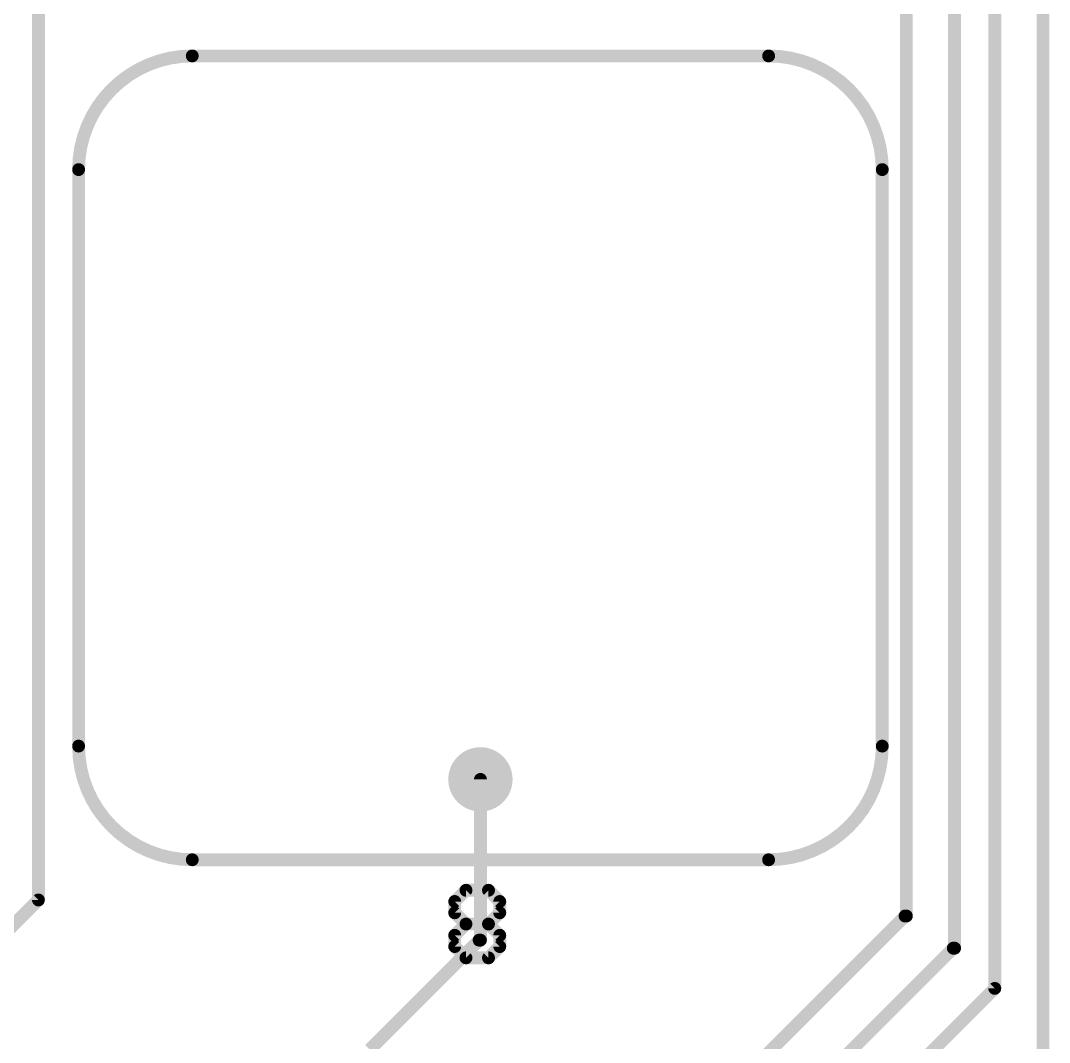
# Model space of a CAD drawing. Extents: x 0 to 48, y -23 to 79.
# Drawn here: x 32.1 to 48.36, y 11.08 to 27.23 of the extents above; entities that cross this region are included whole.
import ezdxf

# ---------------------------------------------------------------- set-up
doc = ezdxf.new("R2010")
doc.units = 0
for name, color, linetype in [('1', 12, 'CONTINUOUS'), ('16', 132, 'CONTINUOUS'), ('18', 110, 'CONTINUOUS'), ('20', 53, 'CONTINUOUS'), ('21', 41, 'CONTINUOUS')]:
    doc.layers.add(name, color=color, linetype=linetype)

# ---------------------------------------------------------------- blocks, each defined once
blk = doc.blocks.new('ROUNDV')
at = {"const_width": 0.5}
blk.add_lwpolyline([(0, -0.25, 1), (0, 0.25, 1), (0, -0.25)], format="xyb", dxfattribs=at)

msp = doc.modelspace()

# ---------------------------------------------------------------- linework, layer by layer
at = {"layer": '1'}
for points, const_width in [([(34.816, 26.67, 0.4142), (33.02, 24.874)], 0.2032), ([(34.816, 26.7208, 1), (34.816, 26.6192)], 0.1016), ([(34.816, 26.6192, 1), (34.816, 26.7208)], 0.1016), ([(45.72, 24.874, 0.4142), (43.924, 26.67)], 0.2032), ([(43.924, 26.7208, 1), (43.924, 26.6192)], 0.1016), ([(43.924, 26.6192, 1), (43.924, 26.7208)], 0.1016), ([(33.0708, 24.874, 1), (32.9692, 24.874)], 0.1016), ([(32.9692, 24.874, 1), (33.0708, 24.874)], 0.1016), ([(45.7708, 24.874, 1), (45.6692, 24.874)], 0.1016), ([(45.6692, 24.874, 1), (45.7708, 24.874)], 0.1016), ([(33.02, 15.766, 0.4142), (34.816, 13.97)], 0.2032), ([(33.0708, 15.766, 1), (32.9692, 15.766)], 0.1016), ([(32.9692, 15.766, 1), (33.0708, 15.766)], 0.1016), ([(43.924, 13.97, 0.4142), (45.72, 15.766)], 0.2032), ([(45.7708, 15.766, 1), (45.6692, 15.766)], 0.1016), ([(45.6692, 15.766, 1), (45.7708, 15.766)], 0.1016), ([(34.816, 14.0208, 1), (34.816, 13.9192)], 0.1016), ([(34.816, 13.9192, 1), (34.816, 14.0208)], 0.1016), ([(43.924, 14.0208, 1), (43.924, 13.9192)], 0.1016), ([(43.924, 13.9192, 1), (43.924, 14.0208)], 0.1016)]:
    msp.add_lwpolyline(points, format="xyb", dxfattribs=dict(at, const_width=const_width))
at = {"layer": '1', "const_width": 0.2032}
for points in [[(43.924, 26.67), (34.816, 26.67)], [(33.02, 24.874), (33.02, 15.766)], [(45.72, 15.766), (45.72, 24.874)], [(34.816, 13.97), (43.924, 13.97)]]:
    msp.add_lwpolyline(points, dxfattribs=at)
at = {"layer": '16', "const_width": 0.2032}
for points in [[(32.385, 13.335), (32.385, 57.785)], [(47.498, 11.938), (47.498, 57.912)], [(46.863, 12.573), (46.863, 43.307)], [(46.101, 13.081), (46.101, 28.829)], [(39.37, 12.7), (39.37, 15.24)], [(31.242, 12.192), (32.385, 13.335)], [(46.0807, 13.081), (43.5698, 10.5702)], [(46.101, 13.081), (46.0807, 13.081)], [(39.3497, 12.7), (37.6198, 10.9702)], [(39.37, 12.7), (39.3497, 12.7)], [(46.8427, 12.573), (44.4398, 10.1702)], [(46.863, 12.573), (46.8427, 12.573)], [(47.498, 11.938), (45.3302, 9.7702)]]:
    msp.add_lwpolyline(points, dxfattribs=at)
at = {"layer": '16', "const_width": 0.1016}
for points in [[(39.4208, 15.24, 1), (39.3192, 15.24)], [(32.3342, 13.335, 1), (32.4358, 13.335)], [(32.4209, 13.2991, 1), (32.3491, 13.3709)], [(46.0807, 13.1318, 1), (46.0807, 13.0302)], [(46.1166, 13.0451, 1), (46.0448, 13.1169)], [(46.101, 13.0302, 1), (46.101, 13.1318)], [(46.0502, 13.081, 1), (46.1518, 13.081)], [(39.3497, 12.7508, 1), (39.3497, 12.6492)], [(39.3856, 12.6641, 1), (39.3138, 12.7359)], [(39.3192, 12.7, 1), (39.4208, 12.7)], [(39.37, 12.6492, 1), (39.37, 12.7508)], [(46.8427, 12.6238, 1), (46.8427, 12.5222)], [(46.8786, 12.5371, 1), (46.8068, 12.6089)], [(46.8122, 12.573, 1), (46.9138, 12.573)], [(46.863, 12.5222, 1), (46.863, 12.6238)], [(47.5339, 11.9021, 1), (47.4621, 11.9739)], [(47.4472, 11.938, 1), (47.5488, 11.938)]]:
    msp.add_lwpolyline(points, format="xyb", dxfattribs=at)
at = {"layer": '20', "const_width": 0.2032}
msp.add_lwpolyline([(48.26, 78.74), (48.26, 0)], dxfattribs=at)
at = {"layer": '21', "const_width": 0.2032}
for points in [[(38.9636, 13.3104), (39.1416, 13.4883)], [(39.1416, 13.4883), (39.4975, 13.4883)], [(39.4975, 13.4883), (39.6754, 13.3104)], [(38.9636, 13.1324), (38.9636, 13.3104)], [(39.6754, 13.3104), (39.6754, 13.1324)], [(39.1416, 12.9545), (38.9636, 13.1324)], [(39.6754, 13.1324), (39.4975, 12.9545)], [(38.9636, 12.7765), (39.1416, 12.9545)], [(39.1416, 12.9545), (39.4975, 12.9545)], [(39.4975, 12.9545), (39.6754, 12.7765)], [(38.9636, 12.5986), (38.9636, 12.7765)], [(39.6754, 12.7765), (39.6754, 12.5986)], [(39.1416, 12.4206), (38.9636, 12.5986)], [(39.6754, 12.5986), (39.4975, 12.4206)], [(39.4975, 12.4206), (39.1416, 12.4206)]]:
    msp.add_lwpolyline(points, dxfattribs=at)
at = {"layer": '21', "const_width": 0.1016}
for points in [[(39.1416, 13.5391, 1), (39.1416, 13.4375)], [(39.1775, 13.4524, 1), (39.1056, 13.5242)], [(39.5334, 13.5242, 1), (39.4615, 13.4524)], [(39.4975, 13.4375, 1), (39.4975, 13.5391)], [(39.0144, 13.3104, 1), (38.9128, 13.3104)], [(38.9277, 13.3463, 1), (38.9995, 13.2744)], [(39.7262, 13.3104, 1), (39.6246, 13.3104)], [(39.6395, 13.2744, 1), (39.7113, 13.3463)], [(38.9995, 13.1683, 1), (38.9277, 13.0965)], [(38.9128, 13.1324, 1), (39.0144, 13.1324)], [(39.6246, 13.1324, 1), (39.7262, 13.1324)], [(39.7113, 13.0965, 1), (39.6395, 13.1683)], [(39.1416, 13.0053, 1), (39.1416, 12.9037)], [(39.1775, 12.9185, 1), (39.1056, 12.9904)], [(39.1056, 12.9185, 1), (39.1775, 12.9904)], [(39.5334, 12.9904, 1), (39.4615, 12.9185)], [(39.4615, 12.9904, 1), (39.5334, 12.9185)], [(39.4975, 12.9037, 1), (39.4975, 13.0053)], [(39.0144, 12.7765, 1), (38.9128, 12.7765)], [(38.9277, 12.8124, 1), (38.9995, 12.7406)], [(39.7262, 12.7765, 1), (39.6246, 12.7765)], [(39.6395, 12.7406, 1), (39.7113, 12.8124)], [(38.9995, 12.6345, 1), (38.9277, 12.5626)], [(39.7113, 12.5626, 1), (39.6395, 12.6345)], [(38.9128, 12.5986, 1), (39.0144, 12.5986)], [(39.1416, 12.4714, 1), (39.1416, 12.3698)], [(39.4975, 12.3698, 1), (39.4975, 12.4714)], [(39.6246, 12.5986, 1), (39.7262, 12.5986)], [(39.1056, 12.3847, 1), (39.1775, 12.4565)], [(39.4615, 12.4565, 1), (39.5334, 12.3847)]]:
    msp.add_lwpolyline(points, format="xyb", dxfattribs=at)

# ---------------------------------------------------------------- block references
at = {"layer": '18', "xscale": 1.016, "yscale": 1.016}
msp.add_blockref('ROUNDV', (39.37, 15.24), dxfattribs=at)
msp.add_blockref('ROUNDV', (39.37, 15.24), dxfattribs=at)

doc.saveas('drawing.dxf')
